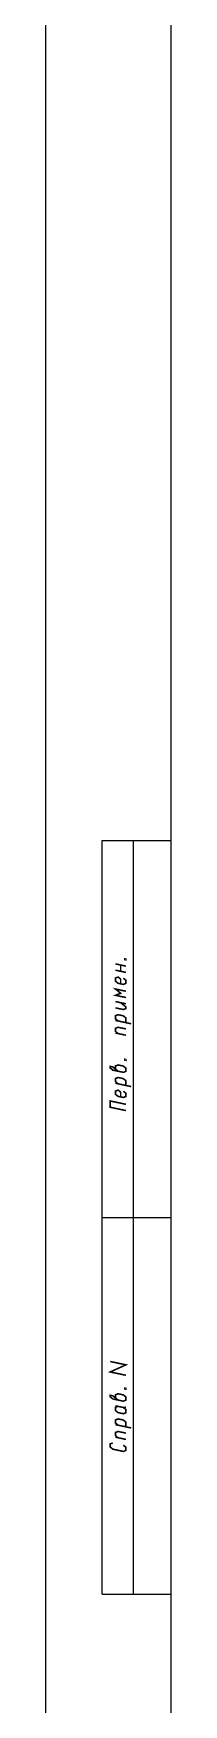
# Model space of a CAD drawing. Header units: millimetres. Extents: x 0 to 1189, y 0 to 841.
# Drawn here: x 0 to 20, y 154.4 to 420.5 of the extents above; entities that cross this region are included whole.
import ezdxf

# ---------------------------------------------------------------- set-up
doc = ezdxf.new("R2010")
doc.units = ezdxf.units.MM
doc.header["$LTSCALE"] = 65.395
doc.layers.get('0').update_dxf_attribs({"linetype": 'CONTINUOUS'})

msp = doc.modelspace()

# ---------------------------------------------------------------- linework, layer by layer
at = {"color": 7, "linetype": 'CONTINUOUS'}
for p, q in [((0, 0), (0, 841)), ((20, 5), (20, 836)), ((9, 172), (9, 292)), ((9, 292), (20, 292)), ((14, 172), (14, 292)), ((20, 172), (20, 292)), ((9, 232), (20, 232)), ((9, 172), (20, 172))]:
    msp.add_line(p, q, dxfattribs=at)
at = {"color": 2, "linetype": 'CONTINUOUS', "const_width": 0.25}
for points in [[(11.1112586, 272.3542576), (12.7779253, 272.0000032)], [(12.7779253, 271.0000139), (11.1112586, 271.3542682)], [(11.9445925, 271.1771229), (11.9445925, 272.1771485)], [(12.7779253, 273.1249958), (12.7779253, 272.9999926), (12.5695927, 273.044297), (12.5695927, 273.1693002), (12.7779253, 273.1249958)], [(11.9445925, 269.1771442), (11.9445925, 269.9271271), (11.5279261, 270.2657062), (11.1112586, 270.1042725), (11.1112586, 269.6042596), (11.5279261, 269.2656806), (12.3612589, 269.0885715), (12.7779253, 269.2500053), (12.7779253, 269.7500181), (12.3612589, 270.0885609)], [(12.7779253, 266.9999839), (11.1112586, 267.3542745), (11.9445925, 267.677142), (11.1112586, 268.3542639), (12.7779253, 268.0000095)], [(11.1112586, 266.3542489), (12.7779253, 265.9999945)], [(11.1112586, 265.3542596), (12.3612589, 265.0885779), (12.7779253, 265.2500116), (12.7779253, 265.500018), (11.9445925, 266.1771399)], [(12.7779253, 262.9999902), (12.7779253, 263.7500094), (12.3612589, 264.0885522), (11.5279261, 264.2656975), (11.1112586, 264.1042638), (11.1112586, 263.604251), (11.5279261, 263.2657082)], [(13.6112592, 262.8228812), (11.1112586, 263.3542446)], [(11.5279261, 261.2656932), (11.1112586, 261.6042723), (11.1112586, 262.1042488), (11.5279261, 262.2656826), (12.7779253, 262.0000009)], [(12.7779253, 261.0000115), (11.1112586, 261.3542659)], [(11.5279261, 255.2656845), (10.6945922, 255.9428427), (10.2779258, 256.0313791), (10.2779258, 255.7814089), (10.6945922, 255.4428299), (12.3612589, 255.0885755), (12.7779253, 255.2500092), (12.7779253, 255.7499858), (12.3612589, 256.0885648), (11.5279261, 256.2657102), (11.1112586, 256.1042764), (11.1112586, 255.6042636)], [(12.7779253, 257.1249847), (12.7779253, 257.0000178), (12.5695927, 257.044286), (12.5695927, 257.1692892), (12.7779253, 257.1249847)], [(12.7779253, 252.9999879), (12.7779253, 253.7500071), (12.3612589, 254.0885499), (11.5279261, 254.2656952), (11.1112586, 254.1042614), (11.1112586, 253.6042486), (11.5279261, 253.2657058)], [(13.6112592, 252.8228788), (11.1112586, 253.3542785)], [(12.7779253, 248.9999942), (10.2779258, 249.5313939), (10.2779258, 250.5313832), (12.7779253, 249.9999835)], [(11.9445925, 251.1771182), (11.9445925, 251.9271374), (11.5279261, 252.2656802), (11.1112586, 252.1042465), (11.1112586, 251.6042699), (11.5279261, 251.2656909), (12.3612589, 251.0885818), (12.7779253, 251.2500156), (12.7779253, 251.7499921), (12.3612589, 252.0885712)], [(12.7779253, 206.854175), (10.2779258, 207.3855566), (12.7779253, 208.5208361), (10.2779258, 209.0522176)], [(12.7779253, 204.7708306), (12.7779253, 204.6458274), (12.5695927, 204.6901138), (12.5695927, 204.815117), (12.7779253, 204.7708306)], [(11.5279261, 202.9115304), (10.6945922, 203.5886523), (10.2779258, 203.677225), (10.2779258, 203.4272186), (10.6945922, 203.0886576), (12.3612589, 202.7344033), (12.7779253, 202.895837), (12.7779253, 203.3958317), (12.3612589, 203.7343926), (11.5279261, 203.9115379), (11.1112586, 203.750086), (11.1112586, 203.2500914)], [(11.1112586, 202.0000956), (12.3612589, 201.7343958), (12.7779253, 201.7708263)], [(11.5279261, 201.9115229), (11.1112586, 201.7500892), (11.1112586, 201.2500945), (11.5279261, 200.9115336), (12.3612589, 200.7344064), (12.7779253, 200.8958402), (12.7779253, 201.3958348), (12.3612589, 201.7343958)], [(12.7779253, 198.6458369), (12.7779253, 199.395838), (12.3612589, 199.7343989), (11.5279261, 199.9115261), (11.1112586, 199.7500924), (11.1112586, 199.2500977), (11.5279261, 198.9115368)], [(13.6112592, 198.4687097), (11.1112586, 199.0000913)], [(11.5279261, 196.9115218), (11.1112586, 197.2501008), (11.1112586, 197.7500955), (11.5279261, 197.9115293), (12.7779253, 197.6458294)], [(12.7779253, 196.6458401), (11.1112586, 197.0000944)], [(10.6945922, 196.0886596), (10.2779258, 195.9272259), (10.2779258, 195.4272312), (10.6945922, 195.0886521), (12.3612589, 194.7343978), (12.7779253, 194.8958315), (12.7779253, 195.3958262), (12.3612589, 195.7344052)]]:
    msp.add_lwpolyline(points, dxfattribs=at)

doc.saveas('drawing.dxf')
